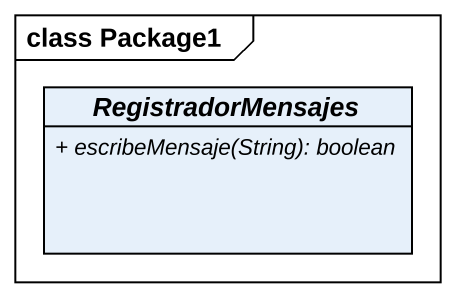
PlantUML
@startuml
mainframe class Package1
hide circle
hide empty members
skinparam classAttributeIconSize 0
abstract class RegistradorMensajes {
  {abstract} + escribeMensaje(String): boolean
}
@enduml
